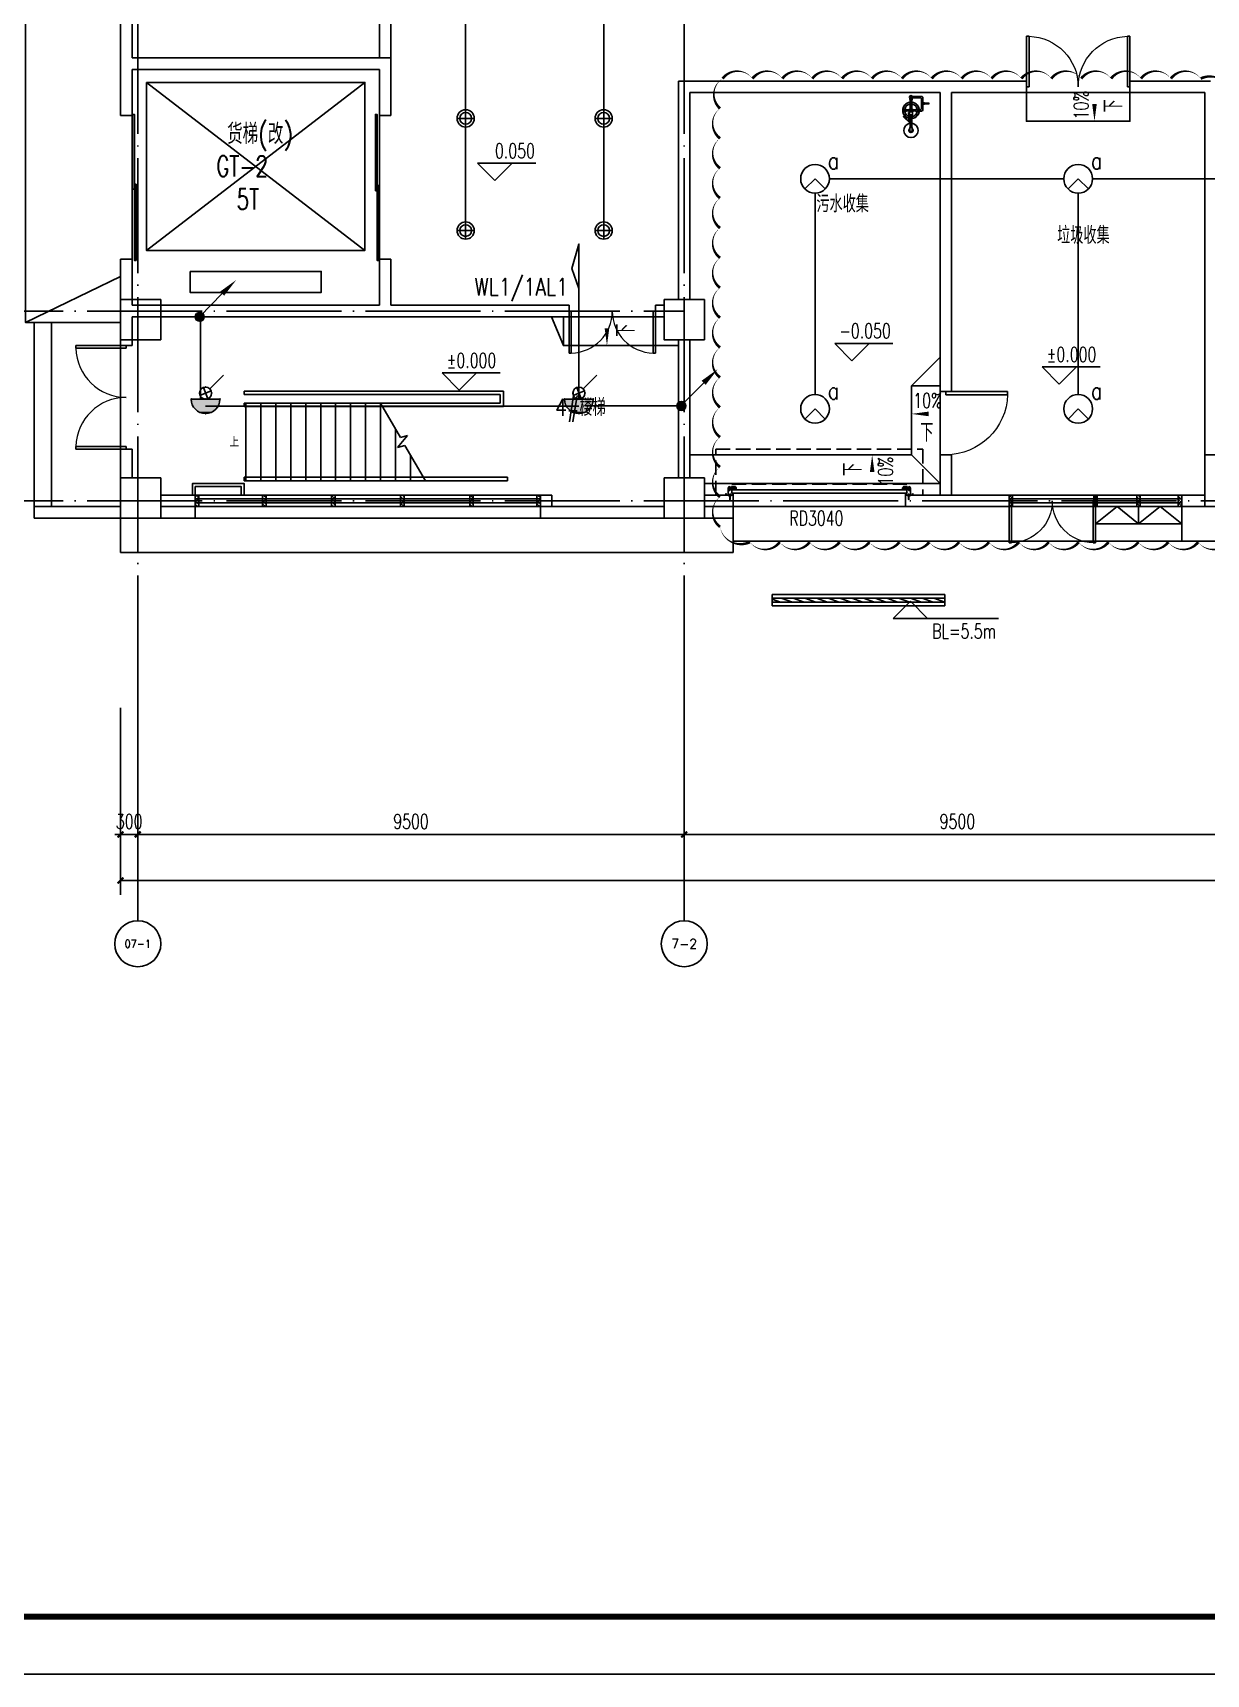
# Model space of a CAD drawing. Extents: x -621157 to 1764546, y -106808 to 741893.
# Drawn here: x 198175 to 218575, y -20399 to 8138 of the extents above; entities that cross this region are included whole.
import ezdxf
from ezdxf.enums import TextEntityAlignment as Align

# ---------------------------------------------------------------- set-up
doc = ezdxf.new("R2010")
doc.units = 0
doc.header["$LTSCALE"] = 1000
doc.header["$MEASUREMENT"] = 0
doc.linetypes.add('XREF-A-101-平面图_t3$0$DASH', pattern=[0.35, 0.25, -0.1])
doc.linetypes.add('XREF-A-101-平面图_t3$0$DOTE', pattern=[2.42, 2, -0.2, 0.02, -0.2])
for name, color, linetype in [('0-底图', 7, 'Continuous'), ('AXIS_TEXT', 7, 'Continuous'), ('EQUIP-照明', 3, 'Continuous'), ('I-LIGHT', 3, 'Continuous'), ('SIG_TEXT', 2, 'Continuous'), ('T-EQUP-JT', 7, 'Continuous'), ('WIRE-照明', 4, 'Continuous'), ('XREF-A-101-平面图_t3$0$1212121', 8, 'Continuous'), ('XREF-A-101-平面图_t3$0$A-COLUMN', 8, 'Continuous'), ('XREF-A-101-平面图_t3$0$A-DIM_ELEV', 8, 'Continuous'), ('XREF-A-101-平面图_t3$0$A-DOTE', 8, 'Continuous'), ('XREF-A-101-平面图_t3$0$A-GROUND', 8, 'Continuous'), ('XREF-A-101-平面图_t3$0$A-LEAD-AROW', 8, 'Continuous'), ('XREF-A-101-平面图_t3$0$A-PUB-TEXT', 8, 'Continuous'), ('XREF-A-101-平面图_t3$0$A-RAIL', 8, 'Continuous'), ('XREF-A-101-平面图_t3$0$A-ROOM-CH', 8, 'Continuous'), ('XREF-A-101-平面图_t3$0$A-STAIR', 8, 'Continuous'), ('XREF-A-101-平面图_t3$0$A-WALL', 8, 'Continuous'), ('XREF-A-101-平面图_t3$0$A-WALL-FILL', 8, 'Continuous'), ('XREF-A-101-平面图_t3$0$A-WINDOW', 8, 'Continuous'), ('XREF-A-101-平面图_t3$0$A-开启符号', 8, 'Continuous'), ('XREF-A-101-平面图_t3$0$AXIS', 8, 'Continuous'), ('XREF-A-101-平面图_t3$0$DIM_SYMB', 8, 'Continuous'), ('XREF-A-101-平面图_t3$0$GROUND', 8, 'Continuous'), ('XREF-A-101-平面图_t3$0$PUB_TEXT', 8, 'Continuous'), ('XREF-A-101-平面图_t3$0$STAIR', 8, 'Continuous'), ('XREF-A-101-平面图_t3$0$win-kq', 8, 'Continuous'), ('XREF-A-101-平面图_t3$0$WINDOW_TEXT', 8, 'Continuous'), ('XREF-A-101-平面图_t3$0$家具-实验室家具', 8, 'Continuous'), ('设备-照明', 3, 'Continuous')]:
    doc.layers.add(name, color=color, linetype=linetype)
doc.layers.add('电-云线', color=6, linetype='Continuous', plot=False)
doc.styles.add('_TCH_LABEL', font='COMPLEX', dxfattribs={"bigfont": 'GBCBIG'})
doc.styles.add('COMPLEX', font='COMPLEX')
doc.styles.add('DIM_FONT', font='ROMANS', dxfattribs={"width": 0.8, "bigfont": 'HZDXC'})
doc.styles.get("Standard").update_dxf_attribs({"font": 'romans.shx', "bigfont": 'HZDXC.SHX'})
doc.styles.add('XREF-A-101-平面图_t3$0$-HZDXCROMANS', font='ROMANS.shx', dxfattribs={"bigfont": 'HZDXC.shx'})
doc.styles.add('XREF-A-101-平面图_t3$0$_TCH_DIM', font='SIMPLEX', dxfattribs={"bigfont": 'GBCBIG'})
doc.styles.add('XREF-A-101-平面图_t3$0$A-AXIS-LABEL', font='COMPLEX', dxfattribs={"bigfont": 'GBCBIG'})
doc.styles.add('XREF-A-101-平面图_t3$0$A-DIM_T3', font='SIMPLEX', dxfattribs={"width": 0.705882, "bigfont": 'GBCBIG'})
doc.styles.add('XREF-A-101-平面图_t3$0$A-STANDARD', font='SIMPLEX', dxfattribs={"bigfont": 'GBCBIG'})
doc.styles.add('XREF-A-101-平面图_t3$0$A-WIN-LABEL', font='SIMPLEX', dxfattribs={"bigfont": 'GBCBIG'})
doc.styles.add('XREF-A-101-平面图_t3$0$hzdxcROMANS', font='ROMANS', dxfattribs={"width": 0.8, "bigfont": 'HZDXC'})
doc.styles.add('XZC', font='SIMPLEX.SHX', dxfattribs={"width": 0.7, "bigfont": 'hztxt.shx'})
doc.linetypes.add('LED_LINE', pattern='A,12.7,-5.08,["LED",XZC,S=2.54,R=0,X=-2.54,Y=-1.27],-6.35', length=24.13)
doc.dimstyles.new('XREF-A-101-平面图_t3$0$A-DIM-100', dxfattribs={"dimscale": 100, "dimtxt": 2.55, "dimasz": 1, "dimexe": 2.5, "dimexo": 3, "dimgap": 1, "dimtad": 1, "dimdec": 0, "dimzin": 0, "dimdsep": 46, "dimtxsty": 'XREF-A-101-平面图_t3$0$A-DIM_T3', "dimblk": 'XREF-A-101-平面图_t3$0$_ArchTick', "dimcen": 0.09, "dimclrt": 7, "dimazin": 2, "dimtfac": 1, "dimtdec": 0, "dimtix": 1, "dimtmove": 2, "dimatfit": 3, "dimfxl": 0, "dimtolj": 1, "dimtzin": 0, "dimarcsym": 0})

# ---------------------------------------------------------------- blocks, each defined once
blk = doc.blocks.new('XREF-A-101-平面图_t3$0$_ArchTick')
at = {"color": 0, "linetype": 'ByBlock', "const_width": 0.4}
blk.add_lwpolyline([(-0.5, -0.5), (0.5, 0.5)], dxfattribs=at)
blk = doc.blocks.new('*D25408')
at = {"layer": 'Defpoints', "color": 0}
for p in [(9500, -3300), (19000, -3300), (9500, -5800)]:
    blk.add_point(p, dxfattribs=at)
at = {"layer": 'XREF-A-101-平面图_t3$0$AXIS', "color": 0, "lineweight": -2}
for p, q in [((9500, -3600), (9500, -6050)), ((19000, -3600), (19000, -6050)), ((19000, -5800), (9500, -5800))]:
    blk.add_line(p, q, dxfattribs=at)
at = {"layer": 'XREF-A-101-平面图_t3$0$AXIS', "color": 0, "linetype": 'ByBlock', "lineweight": -2, "xscale": 100, "yscale": 100, "zscale": 100, "rotation": 180}
blk.add_blockref('XREF-A-101-平面图_t3$0$_ArchTick', (9500, -5800), dxfattribs=at)
at = {"layer": 'XREF-A-101-平面图_t3$0$AXIS', "color": 0, "linetype": 'ByBlock', "lineweight": -2, "xscale": 100, "yscale": 100, "zscale": 100}
blk.add_blockref('XREF-A-101-平面图_t3$0$_ArchTick', (19000, -5800), dxfattribs=at)
at = {"layer": 'XREF-A-101-平面图_t3$0$AXIS', "color": 7, "insert": (14250, -5573), "char_height": 255, "attachment_point": 5, "style": 'XREF-A-101-平面图_t3$0$A-DIM_T3'}
blk.add_mtext('\\A1;9500', dxfattribs=at)
blk = doc.blocks.new('*D25409')
at = {"layer": 'Defpoints', "color": 0}
for p in [(0, -3300), (9500, -3300), (0, -5800)]:
    blk.add_point(p, dxfattribs=at)
at = {"layer": 'XREF-A-101-平面图_t3$0$AXIS', "color": 0, "lineweight": -2}
for p, q in [((0, -3600), (0, -6050)), ((9500, -3600), (9500, -6050)), ((9500, -5800), (0, -5800))]:
    blk.add_line(p, q, dxfattribs=at)
at = {"layer": 'XREF-A-101-平面图_t3$0$AXIS', "color": 0, "linetype": 'ByBlock', "lineweight": -2, "xscale": 100, "yscale": 100, "zscale": 100, "rotation": 180}
blk.add_blockref('XREF-A-101-平面图_t3$0$_ArchTick', (0, -5800), dxfattribs=at)
at = {"layer": 'XREF-A-101-平面图_t3$0$AXIS', "color": 0, "linetype": 'ByBlock', "lineweight": -2, "xscale": 100, "yscale": 100, "zscale": 100}
blk.add_blockref('XREF-A-101-平面图_t3$0$_ArchTick', (9500, -5800), dxfattribs=at)
at = {"layer": 'XREF-A-101-平面图_t3$0$AXIS', "color": 7, "insert": (4750, -5573), "char_height": 255, "attachment_point": 5, "style": 'XREF-A-101-平面图_t3$0$A-DIM_T3'}
blk.add_mtext('\\A1;9500', dxfattribs=at)
blk = doc.blocks.new('*D25410')
at = {"layer": 'Defpoints', "color": 0}
for p in [(-300, -3300), (0, -3300), (-300, -5800)]:
    blk.add_point(p, dxfattribs=at)
at = {"layer": 'XREF-A-101-平面图_t3$0$AXIS', "color": 0, "lineweight": -2}
for p, q in [((-300, -3600), (-300, -6050)), ((0, -3600), (0, -6050)), ((-300, -5800), (-400, -5800)), ((0, -5800), (-300, -5800)), ((0, -5800), (100, -5800))]:
    blk.add_line(p, q, dxfattribs=at)
at = {"layer": 'XREF-A-101-平面图_t3$0$AXIS', "color": 0, "linetype": 'ByBlock', "lineweight": -2, "xscale": 100, "yscale": 100, "zscale": 100}
blk.add_blockref('XREF-A-101-平面图_t3$0$_ArchTick', (-300, -5800), dxfattribs=at)
at = {"layer": 'XREF-A-101-平面图_t3$0$AXIS', "color": 0, "linetype": 'ByBlock', "lineweight": -2, "xscale": 100, "yscale": 100, "zscale": 100, "rotation": 180}
blk.add_blockref('XREF-A-101-平面图_t3$0$_ArchTick', (0, -5800), dxfattribs=at)
at = {"layer": 'XREF-A-101-平面图_t3$0$AXIS', "color": 7, "insert": (-150, -5573), "char_height": 255, "attachment_point": 5, "style": 'XREF-A-101-平面图_t3$0$A-DIM_T3'}
blk.add_mtext('\\A1;300', dxfattribs=at)
blk = doc.blocks.new('_AXISO')
blk.add_circle((0, 0), 0.5)
at = {"layer": 'AXIS_TEXT', "style": 'COMPLEX'}
blk.add_attdef('A', text='', height=0.56, dxfattribs=at).set_placement((-0.25, -0.28), (0.25, -0.28), align=Align.FIT)
blk = doc.blocks.new('*D25421')
at = {"layer": 'Defpoints', "color": 0}
for p in [(-300, -3300), (66800, -3300), (-300, -6600)]:
    blk.add_point(p, dxfattribs=at)
at = {"layer": 'XREF-A-101-平面图_t3$0$AXIS', "color": 0, "lineweight": -2}
for p, q in [((-300, -3600), (-300, -6850)), ((66800, -3600), (66800, -6850)), ((66800, -6600), (-300, -6600))]:
    blk.add_line(p, q, dxfattribs=at)
at = {"layer": 'XREF-A-101-平面图_t3$0$AXIS', "color": 0, "linetype": 'ByBlock', "lineweight": -2, "xscale": 100, "yscale": 100, "zscale": 100, "rotation": 180}
blk.add_blockref('XREF-A-101-平面图_t3$0$_ArchTick', (-300, -6600), dxfattribs=at)
at = {"layer": 'XREF-A-101-平面图_t3$0$AXIS', "color": 0, "linetype": 'ByBlock', "lineweight": -2, "xscale": 100, "yscale": 100, "zscale": 100}
blk.add_blockref('XREF-A-101-平面图_t3$0$_ArchTick', (66800, -6600), dxfattribs=at)
at = {"layer": 'XREF-A-101-平面图_t3$0$AXIS', "color": 7, "insert": (33250, -6373), "char_height": 255, "attachment_point": 5, "style": 'XREF-A-101-平面图_t3$0$A-DIM_T3'}
blk.add_mtext('\\A1;67100', dxfattribs=at)
blk = doc.blocks.new('XREF-A-101-平面图_t3$0$G$C869EB286')
at = {"layer": 'XREF-A-101-平面图_t3$0$A-WINDOW'}
h = blk.add_hatch(dxfattribs=at)
h.set_pattern_fill('ANSI31', color=256, scale=25)
h.set_pattern_definition([(45, (-143.957, -89940), (-28.0633, 28.0633), [])])
h.paths.add_polyline_path([(0, 60), (200, 60), (200, 0), (0, 0)])
blk.add_lwpolyline([(0, 60), (200, 60), (200, 0), (0, 0)], close=True, dxfattribs=at)
blk = doc.blocks.new('XREF-A-101-平面图_t3$0$G$C97D6F517')
at = {"layer": 'XREF-A-101-平面图_t3$0$DIM_SYMB'}
blk.add_lwpolyline([(1750, 1025, 0, 0, 0), (4330, 1025, 40, 0, 0), (4480, 1025, 0, 0, 0)], format="xyseb", dxfattribs=at)
at = {"layer": 'XREF-A-101-平面图_t3$0$STAIR'}
for p, q in [((6360, 1910), (1850, 1910)), ((1850, 1850), (1850, 1910)), ((6300, 1850), (1850, 1850)), ((6300, 1700), (6300, 1850)), ((6360, 1640), (6360, 1910)), ((1850, 1700), (6300, 1700)), ((1850, 1700), (1850, 1640)), ((1850, 1640), (6360, 1640)), ((1880, 1700), (4220, 1700)), ((1880, 1700), (1880, 350)), ((2140, 1700), (2140, 350)), ((2400, 1700), (2400, 350)), ((2660, 1700), (2660, 350)), ((2920, 1700), (2920, 350)), ((3180, 1700), (3180, 350)), ((3440, 1700), (3440, 350)), ((3700, 1700), (3700, 350)), ((3960, 1700), (3960, 350)), ((4220, 1700), (4220, 350)), ((4565, 1103), (4220, 1700)), ((4480, 1250), (4480, 350)), ((4515, 930), (4687, 1136)), ((4645, 964), (4515, 930)), ((4687, 1136), (4565, 1103)), ((5000, 350), (4645, 964)), ((4740, 800), (4740, 350)), ((1850, 410), (6430, 410)), ((1850, 410), (1850, 350)), ((1850, 350), (6430, 350)), ((1880, 350), (5000, 350)), ((6430, 410), (6430, 350))]:
    blk.add_line(p, q, dxfattribs=at)
at = {"layer": 'XREF-A-101-平面图_t3$0$PUB_TEXT', "style": 'XREF-A-101-平面图_t3$0$_TCH_DIM'}
blk.add_text('上', height=169, dxfattribs=at).set_placement((1593, 938))
blk = doc.blocks.new('XREF-A-101-平面图_t3$0$ROOM')
at = {"layer": 'XREF-A-101-平面图_t3$0$A-ROOM-CH', "style": 'XREF-A-101-平面图_t3$0$-HZDXCROMANS', "width": 0.6}
for tag, p in [('中文房间名称', (0, -1000)), ('英文房间名称', (0, -1500))]:
    blk.add_attdef(tag, text='', height=300, dxfattribs=at).set_placement(p, align=Align.CENTER)
blk = doc.blocks.new('XREF-A-101-平面图_t3$0$柱网1F')
at = {"layer": 'XREF-A-101-平面图_t3$0$A-COLUMN'}
for points in [[(-300, -36500), (-300, -37200), (400, -37200), (400, -36500)], [(9150, -36500), (9150, -37200), (9850, -37200), (9850, -36500)], [(18550, -39200), (18550, -40100), (19450, -40100), (19450, -39200)], [(-300, -39600), (-300, -40300), (400, -40300), (400, -39600)], [(9150, -39600), (9150, -40300), (9850, -40300), (9850, -39600)]]:
    blk.add_lwpolyline(points, close=True, dxfattribs=at)
blk = doc.blocks.new('XREF-A-101-平面图_t3$0$TYHGDGV(27)')
at = {"color": 0, "linetype": 'XREF-A-101-平面图_t3$0$DASH', "extrusion": (0, 0, -1)}
blk.add_line((82479, 11046), (85524, 11046), dxfattribs=at)
at = {"layer": 'XREF-A-101-平面图_t3$0$win-kq'}
for p, q in [((82447, 11318), (82444, 11314)), ((82447, 11318), (82451, 11314)), ((82477, 11140), (82541, 11140)), ((82477, 11130), (82541, 11130)), ((85526, 11140), (85462, 11140)), ((85526, 11130), (85462, 11130)), ((85556, 11318), (85552, 11314)), ((85556, 11318), (85559, 11314)), ((82448, 11127), (82477, 11127)), ((82448, 11111), (82477, 11111)), ((82477, 11107), (82541, 11107)), ((85526, 11107), (85462, 11107)), ((85555, 11127), (85526, 11127)), ((85555, 11111), (85526, 11111))]:
    blk.add_line(p, q, dxfattribs=at)
at = {"layer": 'XREF-A-101-平面图_t3$0$win-kq', "linetype": 'XREF-A-101-平面图_t3$0$DASH'}
blk.add_line((85502, 11238), (85742, 11238), dxfattribs=at)
blk.add_lwpolyline([(82502, 11238), (82202, 11238), (82202, 10438), (85802, 10438), (85802, 11238), (85502, 11238)], dxfattribs=at)
at = {"layer": 'XREF-A-101-平面图_t3$0$win-kq'}
for points in [[(82384, 11210), (82384, 11221, 1), (82377, 11221), (82377, 11210), (82377, 11232, -0.414214), (82382, 11238), (82496, 11238, -0.414214), (82502, 11232), (82502, 11214), (82502, 11221, 1), (82491, 11221), (82491, 11214)], [(85619, 11210), (85619, 11221, -1), (85627, 11221), (85627, 11210), (85627, 11232, 0.414214), (85621, 11238), (85507, 11238, 0.414214), (85502, 11232), (85502, 11214), (85502, 11221, -1), (85512, 11221), (85512, 11214)]]:
    blk.add_lwpolyline(points, format="xyb", dxfattribs=at)
for points in [[(82449, 11101), (82443, 11092), (82436, 11088), (82434, 11088), (82426, 11092), (82418, 11115), (82418, 11156), (82448, 11156), (82448, 11146), (82448, 11156), (82418, 11156), (82418, 11238)], [(82470, 11248), (82423, 11238)], [(82470, 11238), (82423, 11248)], [(82428, 11106), (82424, 11106), (82424, 11131), (82428, 11131)], [(82442, 11107), (82448, 11107), (82448, 11130), (82442, 11130)], [(82444, 11314), (82444, 11238), (82451, 11238), (82451, 11314)], [(82477, 11203), (82477, 11200), (82481, 11197), (82481, 11152), (82477, 11150), (82477, 11146), (85526, 11146), (85526, 11150), (85522, 11152), (85522, 11197), (85526, 11200), (85526, 11203), (82477, 11203)], [(82541, 11146), (82541, 11090), (82477, 11090), (82477, 11146)], [(82496, 11221), (82496, 11212), (82502, 11212), (82502, 11205), (82491, 11205), (82491, 11212), (82496, 11212), (82496, 11221)], [(85462, 11146), (85462, 11090), (85526, 11090), (85526, 11146)], [(85507, 11221), (85507, 11212), (85502, 11212), (85502, 11205), (85512, 11205), (85512, 11212), (85507, 11212), (85507, 11221)], [(85581, 11248), (85533, 11238)], [(85581, 11238), (85533, 11248)], [(85559, 11314), (85559, 11238), (85552, 11238), (85552, 11314)], [(85554, 11101), (85560, 11092), (85567, 11088), (85570, 11088), (85577, 11092), (85586, 11115), (85586, 11156), (85556, 11156), (85556, 11146), (85556, 11156), (85586, 11156), (85586, 11238)], [(85561, 11107), (85555, 11107), (85555, 11130), (85561, 11130)], [(85576, 11106), (85579, 11106), (85579, 11131), (85576, 11131)], [(82541, 11111), (82556, 11111), (82556, 11127), (82541, 11127)], [(85462, 11111), (85448, 11111), (85448, 11127), (85462, 11127)]]:
    blk.add_lwpolyline(points, dxfattribs=at)
for points in [[(82470, 11248), (82470, 11238), (82423, 11238), (82423, 11248)], [(82427, 11233), (82468, 11233), (82468, 11238), (82427, 11238)], [(82437, 11233), (82459, 11233), (82459, 11230), (82437, 11230)], [(82438, 11223), (82457, 11223), (82457, 11230), (82438, 11230)], [(85533, 11248), (85533, 11238), (85581, 11238), (85581, 11248)], [(85576, 11233), (85535, 11233), (85535, 11238), (85576, 11238)], [(85567, 11233), (85545, 11233), (85545, 11230), (85567, 11230)], [(85565, 11223), (85546, 11223), (85546, 11230), (85565, 11230)]]:
    blk.add_lwpolyline(points, close=True, dxfattribs=at)
for points in [[(82428, 11098), (82428, 11139, -1), (82442, 11139), (82442, 11098, -1)], [(85576, 11098), (85576, 11139, 1), (85561, 11139), (85561, 11098, 1)]]:
    blk.add_lwpolyline(points, format="xyb", close=True, dxfattribs=at)
blk = doc.blocks.new('XREF-A-101-平面图_t3$0$Shower_plan')
at = {"layer": 'XREF-A-101-平面图_t3$0$1212121'}
for p, q in [((-20, -112), (-20, -94)), ((-16, -314), (-16, -120)), ((16, -314), (16, -120)), ((20, -112), (20, -94)), ((164, -90), (164, -66)), ((184, -114), (208, -114)), ((184, -274), (208, -274)), ((212, -177), (208, -177)), ((212, -199), (208, -199)), ((215, -184), (220, -184)), ((215, -193), (220, -193)), ((-94, -290), (-90, -290)), ((-75, -301), (-18, -302)), ((-75, -315), (-22, -315)), ((-34, -355), (-31, -355)), ((-34, -361), (-31, -361)), ((-16, -607), (-16, -396)), ((16, -607), (16, -396)), ((75, -302), (17, -302)), ((75, -316), (22, -316)), ((94, -327), (90, -327)), ((160, -297), (160, -321))]:
    blk.add_line(p, q, dxfattribs=at)
for points in [[(-22, -120), (-22, -112), (22, -112), (22, -120)], [(-37, -500), (-34, -500), (-34, -346), (-37, -346)], [(24, -388), (-24, -388), (-24, -338), (-22, -336), (22, -336), (24, -338)]]:
    blk.add_lwpolyline(points, close=True, dxfattribs=at)
for points in [[(143, -321), (184, -321, 0.414214), (208, -297), (208, -90, 0.414214), (184, -66), (23, -66)], [(143, -297), (160, -297, 0.414214), (184, -273), (184, -114, 0.414214), (160, -90), (23, -90)], [(-16, -530), (-128, -419, -1), (-122, -414)], [(-122, -414), (-53, -483, -1)], [(-111, -308, -0.092425), (-109, -301, -0.095768), (-106, -295, -0.100909), (-101, -292, -0.104872), (-94, -290, -0.001591), (-94, -290, -0.100909)], [(-93, -325, -0.034962), (-95, -325, -0.104872), (-101, -324, -0.100909), (-106, -320, -0.095768), (-110, -314, -0.092425), (-111, -308, -0.092425)], [(-37, -491), (-54, -491, -1), (-54, -483), (-37, -483)], [(-45, -491), (-16, -519, -1)], [(-37, -349, 0.153738), (-38, -347), (-43, -347, 0.078248), (-44, -349), (-44, -364, 0.153738), (-43, -367), (-38, -367, 0.153738), (-37, -364)], [(-23, -388), (-23, -395, 0.154019), (-19, -396), (19, -396, 0.154019), (23, -395), (23, -388)], [(92, -292, -0.034962), (94, -292, -0.104872), (100, -293, -0.100909), (106, -297, -0.095768), (109, -303, -0.092425), (110, -310, -0.092425)], [(110, -310, -0.092425), (109, -316, -0.095768), (105, -322, -0.100909), (100, -326, -0.104872), (94, -327, -0.001591), (94, -327, -0.100909)]]:
    blk.add_lwpolyline(points, format="xyb", dxfattribs=at)
for points in [[(212, -177), (214, -177), (215, -179), (215, -198), (214, -199)], [(212, -199), (214, -199), (215, -198), (215, -179), (214, -177)], [(-34, -491), (-28, -491), (-28, -483), (-34, -483)], [(-24, -371), (-31, -371), (-31, -346), (-24, -346)], [(-22, -336), (-22, -314), (22, -314), (22, -336)], [(-31, -657), (-20, -637)], [(20, -637), (31, -657), (16, -684), (-16, -684), (-31, -657)]]:
    blk.add_lwpolyline(points, dxfattribs=at)
for points in [[(221, -201), (229, -201, 0.414214), (231, -199), (231, -194, -0.414214), (232, -193), (313, -193, 0.414214), (313, -192), (313, -185, 0.414214), (313, -184), (232, -184, -0.414214), (231, -183), (231, -177, 0.414214), (229, -176), (221, -176, 0.414214), (220, -177), (220, -199, 0.414214)], [(-106, -308, -0.092425), (-105, -301, -0.095768), (-102, -295, -0.100909), (-96, -292, -0.104872), (-90, -290, -0.104872), (-84, -292, -0.100909), (-79, -296, -0.095768), (-75, -301, -0.092425), (-74, -308, -0.092425), (-75, -315, -0.095768), (-79, -320, -0.100909), (-84, -324, -0.104872), (-90, -325, -0.104872), (-97, -324, -0.100909), (-102, -320, -0.095768), (-105, -314, -0.092425)], [(106, -310, -0.092425), (105, -316, -0.095768), (101, -322, -0.100909), (96, -326, -0.104872), (90, -327, -0.104872), (84, -325, -0.100909), (78, -322, -0.095768), (75, -316, -0.092425), (74, -309, -0.092425), (75, -303, -0.095768), (78, -297, -0.100909), (84, -293, -0.104872), (90, -292, -0.104872), (96, -293, -0.100909), (101, -297, -0.095768), (105, -303, -0.092425)], [(-20, -657), (-20, -607), (20, -607), (20, -657, -1)]]:
    blk.add_lwpolyline(points, format="xyb", close=True, dxfattribs=at)
for centre, radius in [((0, -78), 26.3), ((0, -78), 16.4), ((-60, -481), 3.91)]:
    blk.add_circle(centre, radius, dxfattribs=at)
for centre, radius, start, end in [((0, -309), 144, 96.5663, 263.4343), ((0, -309), 139, 96.804, 263.1966), ((0, -309), 111, 98.3801, 261.6205), ((0, -309), 36, 116.7475, 168.6934), ((0, -309), 144, 276.5663, 83.4343), ((0, -309), 139, 276.804, 83.1966), ((0, -309), 111, 278.6256, 81.375), ((0, -309), 36, 10.3072, 62.4104), ((0, -657), 125, 97.5816, 82.419), ((0, -309), 36, 190.3072, 231.764), ((0, -309), 18.8, 149.7809, 195.9711), ((0, -309), 18.8, 344.0295, 27.2237), ((0, -309), 36, 308.7702, 348.6934), ((0, -657), 37.5, 121.3804, 58.6121)]:
    blk.add_arc(centre, radius, start, end, dxfattribs=at)
blk = doc.blocks.new('XREF-A-101-平面图_t3$0$G$C45C07046')
at = {"layer": 'XREF-A-101-平面图_t3$0$家具-实验室家具', "color": 252, "rotation": 1.293952563271051e-08}
blk.add_blockref('XREF-A-101-平面图_t3$0$Shower_plan', (113443, 7098), dxfattribs=at)
blk = doc.blocks.new('XREF-A-101-平面图_t3$0$DOOR2DLIB$SYSLIB$00000108')
at = {"color": 0}
for p, q in [((-0.5, 0), (-0.5, 0.4875)), ((-0.475, 0.4875), (-0.5, 0.4875)), ((-0.475, 0), (-0.475, 0.4875)), ((0.475, 0), (0.475, 0.4875)), ((0.475, 0.4875), (0.5, 0.4875)), ((0.5, 0), (0.5, 0.4875)), ((-0.5, 0), (-0.475, 0)), ((0.5, 0), (0.475, 0))]:
    blk.add_line(p, q, dxfattribs=at)
at = {"color": 0, "lineweight": 13}
for centre, start, end in [((-0.4875, 0), 0, 88.53072), ((0.4875, 0), 91.46928, 180)]:
    blk.add_arc(centre, 0.4875, start, end, dxfattribs=at)
blk = doc.blocks.new('XREF-A-101-平面图_t3$0$WINDOW2DLIB$SYSLIB$00000001')
at = {"color": 0}
for points in [[(-0.5, 0.5), (-0.5, -0.5)], [(-0.5, 0.5), (0.5, 0.5)], [(0.5, -0.5), (0.5, 0.5)], [(0.5, 0.1667), (-0.5, 0.1667)], [(0.5, -0.1667), (-0.5, -0.1667)], [(-0.5, -0.5), (0.5, -0.5)]]:
    blk.add_lwpolyline(points, dxfattribs=at)
blk = doc.blocks.new('*U25179')
at = {"color": 0}
blk.add_line((-1250, 100), (1250, 100), dxfattribs=at)
for points in [[(59, 170), (-1270, 170), (-1270, 140), (59, 140)], [(1270, 110), (-32, 110), (-32, 140), (1270, 140)]]:
    blk.add_lwpolyline(points, close=True, dxfattribs=at)
blk = doc.blocks.new('*U25178')
at = {"color": 0, "xscale": 0.0004, "yscale": 0.0004, "zscale": 0.0004}
blk.add_blockref('*U25179', (0, 0), dxfattribs=at)
blk = doc.blocks.new('*U25193')
at = {"color": 0}
blk.add_line((-1250, 100), (1250, 100), dxfattribs=at)
for points in [[(59, 170), (-1270, 170), (-1270, 140), (59, 140)], [(1270, 110), (-32, 110), (-32, 140), (1270, 140)]]:
    blk.add_lwpolyline(points, close=True, dxfattribs=at)
blk = doc.blocks.new('*U25192')
at = {"color": 0, "xscale": 0.0004, "yscale": 0.0004, "zscale": 0.0004}
blk.add_blockref('*U25193', (0, 0), dxfattribs=at)
blk = doc.blocks.new('XREF-A-101-平面图_t3$0$DOOR2DLIB$SYSLIB$00000107')
at = {"color": 0}
for p, q in [((0.45, 0.975), (0.5, 0.975)), ((0.45, 0), (0.45, 0.975)), ((0.5, 0), (0.5, 0.975)), ((0.5, 0), (0.45, 0))]:
    blk.add_line(p, q, dxfattribs=at)
at = {"color": 0, "lineweight": 13}
blk.add_arc((0.475, 0), 0.975, 91.4693, 180, dxfattribs=at)
blk = doc.blocks.new('XREF-A-101-平面图_t3$0$WINDOW2DLIB$SYSLIB$00000012')
at = {"color": 0}
for points in [[(-0.5, 0.5), (-0.5, -0.5)], [(0.5, 0.5), (-0.5, 0.5)], [(0.5, -0.5), (0.5, 0.5)], [(-0.5, 0.1667), (0.5, 0.1667)], [(-0.3839, -0.1667), (-0.448, 0.1667)], [(-0.3159, -0.1667), (-0.38, 0.1667)], [(-0.2479, -0.1667), (-0.312, 0.1667)], [(-0.1799, -0.1667), (-0.244, 0.1667)], [(-0.1119, -0.1667), (-0.176, 0.1667)], [(-0.0439, -0.1667), (-0.108, 0.1667)], [(0.0241, -0.1667), (-0.04, 0.1667)], [(0.0921, -0.1667), (0.028, 0.1667)], [(0.16, -0.1667), (0.0959, 0.1667)], [(0.228, -0.1667), (0.1639, 0.1667)], [(0.296, -0.1667), (0.2319, 0.1667)], [(0.364, -0.1667), (0.2999, 0.1667)], [(0.432, -0.1667), (0.3679, 0.1667)], [(0.5, -0.1667), (0.4359, 0.1667)], [(-0.4519, -0.1667), (-0.5, 0.0836)], [(-0.5, -0.1667), (0.5, -0.1667)], [(0.5, -0.5), (-0.5, -0.5)]]:
    blk.add_lwpolyline(points, dxfattribs=at)
blk = doc.blocks.new('A0-Verital')
blk.add_lwpolyline([(118900, 84100), (0, 84100), (0, 0), (118900, 0)], close=True)
at = {"const_width": 100}
blk.add_lwpolyline([(2500, 83100), (117900, 83100), (117900, 1000), (2500, 1000)], close=True, dxfattribs=at)
blk = doc.blocks.new('HC002569125682')
at = {"layer": 'EQUIP-照明', "color": 0}
for q in [(-1.77, -1.77), (1.77, -1.77)]:
    blk.add_line((0, 0), q, dxfattribs=at)
blk.add_circle((0, 0), 2.5, dxfattribs=at)
at = {"color": 0, "width": 0.7}
blk.add_attdef('PSFHATT', (2.52, -2.5), '', height=0.025, dxfattribs=at)
at = {"layer": 'EQUIP-照明', "color": 0, "style": '_TCH_LABEL', "flags": 9}
blk.add_attdef('A', (0, 0), '', height=0.0001, dxfattribs=at)
blk = doc.blocks.new('筒灯')
at = {"color": 8}
for p, q in [((150, 0), (-150, 0)), ((0, 150), (0, -150))]:
    blk.add_line(p, q, dxfattribs=at)
blk.add_circle((0, 0), 150)
blk.add_circle((0, 0), 102, dxfattribs=at)
blk = doc.blocks.new('$equip$00001168')
blk.add_line((-0.5, 0), (0.5, 0))
blk.add_arc((0, 0), 0.5, 180, 0)
for p in [(-0.5, 0), (0, 0), (0.5, 0), (0, -0.5)]:
    blk.add_point(p)
for points in [[(0.433, -0.25), (-0.433, -0.25), (0.5, 0), (-0.5, 0)], [(0.25, -0.433), (-0.25, -0.433), (0.433, -0.25), (-0.433, -0.25)], [(0, -0.5), (0, -0.5), (0.25, -0.433), (-0.25, -0.433)]]:
    blk.add_solid(points)
at = {"flags": 9}
blk.add_attdef('A', (0, 0), '', height=0.00002, dxfattribs=at)
blk = doc.blocks.new('$equip$00001216')
for p, q in [((0.147, 0.356), (0.625, 0.833)), ((-0.194, 0.132), (0.194, 0.285)), ((-0.076, 0.402), (0.076, 0.014))]:
    blk.add_line(p, q)
blk.add_circle((0, 0.208), 0.208)
for p in [(-0.208, 0.208), (0, 0.417), (0, 0), (0.208, 0.208)]:
    blk.add_point(p)
at = {"flags": 9}
blk.add_attdef('A', (0, 0), '', height=0.00002, dxfattribs=at)
blk = doc.blocks.new('*X14699')
at = {"color": 0, "linetype": 'Continuous'}
for p, q in [((192.59, 446.72), (193.87, 448.01)), ((192.65, 446.36), (194.23, 447.94)), ((192.69, 447.24), (193.35, 447.91)), ((192.79, 446.07), (194.52, 447.8)), ((192.98, 445.84), (194.75, 447.61)), ((193.23, 445.66), (194.93, 447.37)), ((193.53, 445.54), (195.05, 447.06)), ((193.92, 445.51), (195.08, 446.67)), ((194.61, 445.77), (194.82, 445.99))]:
    blk.add_line(p, q, dxfattribs=at)
blk = doc.blocks.new('HC001442')
at = {"color": 4, "linetype": 'Continuous'}
blk.add_line((0, -0.06), (-3.11, -3.23), dxfattribs=at)
blk.add_lwpolyline([(-3.11, -3.23, 0.8, 0, 0), (-5.06, -5.12, 0, 0, 0)], format="xyseb", dxfattribs=at)
blk.add_circle((0, 0), 0.625, dxfattribs=at)
at = {"color": 4, "linetype": 'Continuous', "xscale": 0.5, "yscale": 0.5, "zscale": 0.5}
blk.add_blockref('*X14699', (-96.92, -223.38), dxfattribs=at)
blk = doc.blocks.new('XREF-A-101-平面图_t3$0$轴网')
at = {"layer": 'XREF-A-101-平面图_t3$0$A-DOTE', "linetype": 'XREF-A-101-平面图_t3$0$DOTE'}
for p, q in [((0, -3300), (0, 43300)), ((9500, -3300), (9500, 43300)), ((-3300, 3300), (9500, 3300)), ((-3300, 0), (69800, 0))]:
    blk.add_line(p, q, dxfattribs=at)
at = {"layer": 'XREF-A-101-平面图_t3$0$AXIS'}
for p, q in [((0, -3300), (0, -7300)), ((9500, -3300), (9500, -7300))]:
    blk.add_line(p, q, dxfattribs=at)
ref = blk.add_blockref('_AXISO', (0, -7700), dxfattribs=dict(at, xscale=800, yscale=800, zscale=800))
ref.add_attrib('A', '07-1', dxfattribs={"color": 7, "height": 136.14, "style": 'XREF-A-101-平面图_t3$0$A-AXIS-LABEL', "width": 0.946667}).set_placement((-230.1, -7768.1), (230.1, -7768.1), align=Align.FIT)
ref = blk.add_blockref('_AXISO', (9500, -7700), dxfattribs=dict(at, xscale=800, yscale=800, zscale=800))
ref.add_attrib('A', '7-2', dxfattribs={"color": 7, "height": 168.54, "style": 'XREF-A-101-平面图_t3$0$A-AXIS-LABEL', "width": 0.933333}).set_placement((9275.3, -7784.3), (9724.7, -7784.3), align=Align.FIT)
for p1, p2, distance, picture, middle in [((0, -3300), (-300, -3300), 2500, '*D25410', (-150, -5572.5)), ((66800, -3300), (-300, -3300), 3300, '*D25421', (33250, -6372.5)), ((9500, -3300), (0, -3300), 2500, '*D25409', (4750, -5572.5)), ((19000, -3300), (9500, -3300), 2500, '*D25408', (14250, -5572.5))]:
    dim = blk.add_aligned_dim(p1=p1, p2=p2, distance=distance, dimstyle='XREF-A-101-平面图_t3$0$A-DIM-100', dxfattribs=at)
    dim.commit()
    dim.dimension.update_dxf_attribs({"geometry": picture, "text_midpoint": middle})
blk = doc.blocks.new('XREF-A-101-平面图_t3')
at = {"layer": 'XREF-A-101-平面图_t3$0$A-DIM_ELEV'}
for p, q in [((206207, 5569), (205907, 5869)), ((205907, 5869), (206920, 5869)), ((206207, 5569), (206507, 5869)), ((212417, 2437), (212117, 2737)), ((212117, 2737), (213130, 2737)), ((212417, 2437), (212717, 2737)), ((216022, 2028), (215722, 2328)), ((215722, 2328), (216734, 2328)), ((216022, 2028), (216322, 2328)), ((205589, 1924), (205289, 2224)), ((205289, 2224), (206302, 2224)), ((205589, 1924), (205889, 2224)), ((213432, -1746), (213132, -2046)), ((213432, -1746), (213732, -2046)), ((213132, -2046), (214967, -2046))]:
    blk.add_line(p, q, dxfattribs=at)
at = {"layer": 'XREF-A-101-平面图_t3$0$A-GROUND'}
for points in [[(199700, 3100), (198050, 3100), (198050, 16100), (199700, 16100)], [(215450, 7100), (215450, 6600), (217250, 6600), (217250, 7100)], [(198050, 3100), (199700, 3900)], [(207400, 2700), (207194, 3200)], [(209400, 2700), (207400, 2700), (207400, 3200)], [(198500, -100), (198500, 3100)], [(213450, 2000), (213950, 2500)], [(213950, 2000), (213450, 2000), (213450, 800)], [(213950, 2000), (213950, 300)], [(209600, 600), (209600, 800), (213450, 800)], [(213450, 800), (213950, 300)], [(213950, 300), (209850, 300)], [(213950, 300), (213950, 100)], [(198200, -100), (199700, -100)]]:
    blk.add_lwpolyline(points, dxfattribs=at)
for points in [[(198200, -300), (199700, -300), (199700, 3100), (198200, 3100)], [(218150, -700), (210350, -700), (210350, -100), (218150, -100)]]:
    blk.add_lwpolyline(points, close=True, dxfattribs=at)
at = {"layer": 'XREF-A-101-平面图_t3$0$A-LEAD-AROW'}
for points in [[(216633, 7100, 0, 0, 0), (216633, 6600, 0, 80, 0), (216633, 6900, 0, 0, 0)], [(208157, 3200, 0, 0, 0), (208157, 2700, 0, 80, 0), (208157, 3000, 0, 0, 0)], [(213950, 1512, 0, 0, 0), (213450, 1512, 0, 80, 0), (213750, 1512, 0, 0, 0)], [(212768, 300, 0, 0, 0), (212768, 800, 0, 80, 0), (212768, 500, 0, 0, 0)]]:
    blk.add_lwpolyline(points, format="xyseb", dxfattribs=at)
at = {"layer": 'XREF-A-101-平面图_t3$0$A-RAIL'}
for points in [[(200950, 100), (200950, 300), (201850, 300), (201850, 100)], [(201000, 100), (201000, 250), (201800, 250), (201800, 100)]]:
    blk.add_lwpolyline(points, dxfattribs=at)
at = {"layer": 'XREF-A-101-平面图_t3$0$A-STAIR'}
for p, q in [((200150, 7275), (203950, 4355)), ((200150, 4355), (203950, 7275))]:
    blk.add_line(p, q, dxfattribs=at)
for points in [[(200150, 7275), (200150, 4355), (203950, 4355), (203950, 7275)], [(200910, 3990), (200910, 3625), (203190, 3625), (203190, 3990)]]:
    blk.add_lwpolyline(points, close=True, dxfattribs=at)
at = {"layer": 'XREF-A-101-平面图_t3$0$A-WALL'}
for p, q in [((204200, 8500), (204200, 7700)), ((204400, 8500), (204400, 7700)), ((204400, 7700), (204200, 7700)), ((209400, 3500), (209400, 7300)), ((209400, 7300), (214050, 7300)), ((214050, 7300), (215450, 7300)), ((217250, 7300), (218650, 7300)), ((209600, 3500), (209600, 7100)), ((209600, 7100), (213950, 7100)), ((213950, 1900), (213950, 7100)), ((214150, 7100), (215450, 7100)), ((214150, 1900), (214150, 7100)), ((217250, 7100), (218550, 7100)), ((218550, -100), (218550, 7100)), ((209400, 3500), (209600, 3500)), ((209400, 2800), (209400, 400)), ((209600, 2800), (209400, 2800)), ((209600, 2800), (209600, 400)), ((213950, 100), (213950, 800)), ((214150, 100), (214150, 800)), ((209600, 400), (209400, 400)), ((213950, 100), (214150, 100)), ((218550, -100), (218750, -100))]:
    blk.add_line(p, q, dxfattribs=at)
for points in [[(215450, 7300), (215450, 7100)], [(217250, 7300), (217250, 7100)], [(213950, 1900), (214150, 1900)], [(213950, 800), (214150, 800)]]:
    blk.add_lwpolyline(points, dxfattribs=at)
at = {"layer": 'XREF-A-101-平面图_t3$0$A-WALL-FILL', "color": 171}
for p, q in [((199700, 7600), (199700, 9900)), ((199900, 7700), (199900, 9900)), ((199700, 6700), (199700, 7600)), ((199900, 7700), (204400, 7700)), ((199900, 7500), (204200, 7500)), ((199900, 6700), (199900, 7500)), ((204200, 7500), (204200, 6700)), ((204400, 7700), (204400, 6700)), ((199700, 3300), (199700, 4200)), ((199900, 3400), (199900, 4200)), ((204200, 4200), (204200, 3400)), ((204400, 4200), (204400, 3400)), ((199700, 2700), (199700, 3300)), ((199900, 3400), (204200, 3400)), ((199900, 3200), (204300, 3200)), ((199900, 2700), (199900, 3200)), ((204300, 3200), (207500, 3200)), ((204400, 3400), (207500, 3400)), ((209000, 3400), (209150, 3400)), ((209000, 3200), (209150, 3200)), ((209150, 3400), (209150, 3200)), ((199700, 400), (199700, 900)), ((199900, 400), (199900, 900)), ((199700, 400), (199900, 400)), ((200400, 100), (201000, 100)), ((200400, 100), (200400, -100)), ((207000, 100), (207200, 100)), ((207200, 100), (207200, -100)), ((209850, 100), (210350, 100)), ((209850, 100), (209850, -100)), ((213350, 100), (215150, 100)), ((216650, 100), (218550, 100)), ((200400, -100), (201000, -100)), ((200400, -100), (201000, -100)), ((200400, -100), (200400, -300)), ((201000, -100), (201000, -300)), ((207000, -100), (207200, -100)), ((207000, -100), (209150, -100)), ((207000, -100), (207000, -300)), ((209150, -100), (209150, -300)), ((209850, -100), (210350, -100)), ((209850, -100), (209850, -300)), ((209850, -100), (210350, -100)), ((210350, -100), (210350, -300)), ((213350, -100), (215150, -100)), ((216650, -100), (218550, -100)), ((200400, -300), (201000, -300)), ((207000, -300), (209150, -300)), ((209850, -300), (210350, -300))]:
    blk.add_line(p, q, dxfattribs=at)
for points in [[(199700, 6700), (199900, 6700)], [(204400, 6700), (204200, 6700)], [(199700, 4200), (199900, 4200)], [(204400, 4200), (204200, 4200)], [(207500, 3400), (207500, 3200)], [(209000, 3400), (209000, 3200)], [(199700, 2700), (199900, 2700)], [(199700, 900), (199900, 900)], [(201000, 100), (201000, -100)], [(207000, 100), (207000, -100)], [(210350, 100), (210350, -100)], [(213350, 100), (213350, -100)], [(215150, 100), (215150, -100)], [(216650, 100), (216650, -100)]]:
    blk.add_lwpolyline(points, dxfattribs=at)
at = {"layer": 'XREF-A-101-平面图_t3$0$A-WINDOW'}
for p, q in [((215450, 7100), (217250, 7100)), ((207500, 3200), (209000, 3200)), ((210350, 100), (210350, -100)), ((213350, 100), (213350, -100)), ((215150, -100), (216650, -100))]:
    blk.add_line(p, q, dxfattribs=at)
at = {"layer": 'XREF-A-101-平面图_t3$0$A-开启符号', "linetype": 'Continuous'}
for points in [[(216650, -400), (216650, -100), (217400, -100), (217400, -400)], [(218150, -400), (218150, -100), (217400, -100), (217400, -400)]]:
    blk.add_lwpolyline(points, close=True, dxfattribs=at)
for points in [[(216650, -400), (217025, -100), (217400, -400)], [(218150, -400), (217775, -100), (217400, -400)]]:
    blk.add_lwpolyline(points, dxfattribs=at)
at = {"layer": 'XREF-A-101-平面图_t3$0$GROUND'}
for p, q in [((218150, -100), (218550, -100)), ((199700, -300), (199700, -900)), ((200400, -300), (209150, -300)), ((209850, -300), (210350, -300)), ((218150, -700), (236550, -700)), ((199700, -900), (210350, -900))]:
    blk.add_line(p, q, dxfattribs=at)
for points in [[(218150, -100), (218150, -700)], [(210350, -300), (210350, -900)]]:
    blk.add_lwpolyline(points, dxfattribs=at)
for name, p in [('XREF-A-101-平面图_t3$0$G$C45C07046', (100000, 0)), ('XREF-A-101-平面图_t3$0$G$C97D6F517', (200000, 0))]:
    blk.add_blockref(name, p)
at = {"layer": 'XREF-A-101-平面图_t3$0$A-COLUMN'}
blk.add_blockref('XREF-A-101-平面图_t3$0$柱网1F', (200000, 40000), dxfattribs=at)
at = {"layer": 'XREF-A-101-平面图_t3$0$A-DOTE'}
blk.add_blockref('XREF-A-101-平面图_t3$0$轴网', (200000, 0), dxfattribs=at)
at = {"layer": 'XREF-A-101-平面图_t3$0$A-ROOM-CH'}
ref = blk.add_blockref('XREF-A-101-平面图_t3$0$ROOM', (212255, 6015), dxfattribs=at)
ref.add_attrib('中文房间名称', '污水收集', dxfattribs={"height": 300, "style": 'XREF-A-101-平面图_t3$0$-HZDXCROMANS', "width": 0.8}).set_placement((212255, 5015), align=Align.CENTER)
ref = blk.add_blockref('XREF-A-101-平面图_t3$0$ROOM', (216441, 5468), dxfattribs=dict(at, xscale=-1))
ref.add_attrib('中文房间名称', '垃圾收集', dxfattribs={"height": 300, "style": 'XREF-A-101-平面图_t3$0$-HZDXCROMANS', "width": 0.8}).set_placement((216441, 4468), align=Align.CENTER)
ref = blk.add_blockref('XREF-A-101-平面图_t3$0$ROOM', (207696, 2477), dxfattribs=at)
ref.add_attrib('中文房间名称', '4#楼梯', dxfattribs={"height": 300, "style": 'XREF-A-101-平面图_t3$0$-HZDXCROMANS', "width": 0.8}).set_placement((207696, 1477), align=Align.CENTER)
at = {"layer": 'XREF-A-101-平面图_t3$0$A-WINDOW'}
for name, p, xscale, yscale, zscale in [('XREF-A-101-平面图_t3$0$DOOR2DLIB$SYSLIB$00000108', (216350, 7200), -1800, 1800, -1800), ('XREF-A-101-平面图_t3$0$DOOR2DLIB$SYSLIB$00000108', (208250, 3300), -1500, -1500, -1500), ('XREF-A-101-平面图_t3$0$WINDOW2DLIB$SYSLIB$00000001', (204000, 0), 6000, 200, 6000), ('XREF-A-101-平面图_t3$0$WINDOW2DLIB$SYSLIB$00000001', (216650, 0), 2999.999999998645, 200, 2999.999999998645), ('XREF-A-101-平面图_t3$0$DOOR2DLIB$SYSLIB$00000108', (215900, 0), 1500, -1500, 1500), ('XREF-A-101-平面图_t3$0$WINDOW2DLIB$SYSLIB$00000012', (212532, -1725), 2999.999999998645, 200, 2999.999999998645)]:
    blk.add_blockref(name, p, dxfattribs=dict(at, xscale=xscale, yscale=yscale, zscale=zscale))
for name, p, xscale, yscale, zscale, rotation in [('*U25178', (199800, 5450), 2500, -2500, 2500, 90), ('*U25192', (204300, 5450), 2500, -2500, 2500, 270.0000000000008), ('XREF-A-101-平面图_t3$0$DOOR2DLIB$SYSLIB$00000108', (199800, 1800), 1800, 1800, 1800, 90), ('XREF-A-101-平面图_t3$0$DOOR2DLIB$SYSLIB$00000107', (214050, 1350), 1100, -1100, 1100, 90)]:
    blk.add_blockref(name, p, dxfattribs=dict(at, xscale=xscale, yscale=yscale, zscale=zscale, rotation=rotation))
at = {"layer": 'XREF-A-101-平面图_t3$0$A-WINDOW', "xscale": -1, "rotation": 179.9999999999995}
blk.add_blockref('XREF-A-101-平面图_t3$0$TYHGDGV(27)', (127848, 11338), dxfattribs=at)
at = {"layer": 'XREF-A-101-平面图_t3$0$A-WINDOW', "rotation": 270}
for p in [(201000, 100), (202170, 100), (203370, 100), (204570, 100), (205770, 100), (206940, 100), (215150, 100), (216620, 100), (217370, 100), (218090, 100)]:
    blk.add_blockref('XREF-A-101-平面图_t3$0$G$C869EB286', p, dxfattribs=at)
at = {"layer": 'XREF-A-101-平面图_t3$0$A-DIM_ELEV', "color": 7, "style": 'XREF-A-101-平面图_t3$0$A-STANDARD', "width": 0.705882}
for s, p in [('0.050', (206210, 5959)), ('-0.050', (212197, 2827)), ('%%P0.000', (205369, 2314)), ('%%P0.000', (215802, 2418)), ('BL=5.5m', (213811, -2391))]:
    blk.add_text(s, height=255, dxfattribs=at).set_placement(p)
at = {"layer": 'XREF-A-101-平面图_t3$0$A-LEAD-AROW', "color": 7, "style": 'XREF-A-101-平面图_t3$0$A-STANDARD', "width": 0.705882}
for p in [(216528, 6633), (213128, 270)]:
    blk.add_text('10%', height=255, rotation=90, dxfattribs=at).set_placement(p)
at = {"layer": 'XREF-A-101-平面图_t3$0$A-LEAD-AROW', "color": 7, "style": 'XREF-A-101-平面图_t3$0$A-STANDARD'}
for p in [(217117, 6753), (208640, 2853), (212584, 434)]:
    blk.add_text('下', height=320, rotation=90, dxfattribs=at).set_placement(p)
at = {"layer": 'XREF-A-101-平面图_t3$0$A-LEAD-AROW', "color": 7, "style": 'XREF-A-101-平面图_t3$0$A-STANDARD', "width": 0.705882}
blk.add_text('10%', height=255, dxfattribs=at).set_placement((213483, 1617))
at = {"layer": 'XREF-A-101-平面图_t3$0$A-LEAD-AROW', "color": 7, "style": 'XREF-A-101-平面图_t3$0$A-STANDARD'}
blk.add_text('下', height=320, dxfattribs=at).set_placement((213603, 1028))
at = {"layer": 'XREF-A-101-平面图_t3$0$A-PUB-TEXT', "style": 'XREF-A-101-平面图_t3$0$hzdxcROMANS'}
for s, height, width, p in [('货梯(改)', 354.3, 0.8, (201553, 6203)), ('GT-2', 360, 0.7, (201365, 5638)), ('5T', 360, 0.7, (201719, 5066))]:
    blk.add_text(s, height=height, dxfattribs=dict(at, width=width)).set_placement(p)
at = {"layer": 'XREF-A-101-平面图_t3$0$WINDOW_TEXT', "style": 'XREF-A-101-平面图_t3$0$A-WIN-LABEL', "width": 0.705882}
blk.add_text('RD3040', height=255, dxfattribs=at).set_placement((211327, -430))

msp = doc.modelspace()

# ---------------------------------------------------------------- block references
at = {"layer": '0-底图'}
msp.add_blockref('XREF-A-101-平面图_t3', (0, 0), dxfattribs=at)

# ---------------------------------------------------------------- next in the draw order: linework, layer by layer
at = {"layer": 'WIRE-照明'}
for points in [[(205700, 8450), (205700, 6800)], [(208100, 8450), (208100, 6800)], [(205700, 6500), (205700, 4850)], [(208100, 6500), (208100, 4850)], [(212025, 5600), (216100, 5600)], [(216600, 5600), (221303, 5600)], [(211775, 5350), (211775, 1850)], [(216350, 5350), (216350, 1850)], [(207669, 1769), (207669, 4466), (207544, 4038), (207669, 3693)], [(201090, 3189), (201090, 1769)], [(201178, 1644), (207669, 1644)], [(209448, 1652), (207783, 1652)]]:
    msp.add_lwpolyline(points, dxfattribs=at)
at = {"layer": '电-云线'}
msp.add_lwpolyline([(219000, 7078, 0, 50, 0.498582), (218480, 7342, 0, 50, 0.498582), (217961, 7342, 0, 50, 0.498582), (217441, 7342, 0, 50, 0.498582), (216922, 7342, 0, 50, 0.498582), (216402, 7342, 0, 50, 0.498582), (215882, 7342, 0, 50, 0.498582), (215363, 7342, 0, 50, 0.498582), (214843, 7342, 0, 50, 0.498582), (214324, 7342, 0, 50, 0.498582), (213804, 7342, 0, 50, 0.498582), (213285, 7342, 0, 50, 0.498582), (212765, 7342, 0, 50, 0.498582), (212245, 7342, 0, 50, 0.498582), (211726, 7342, 0, 50, 0.498582), (211206, 7342, 0, 50, 0.498582), (210687, 7342, 0, 50, 0.498582), (210167, 7342, 0, 50, 0.498582), (210123, 6823, 0, 50, 0.498582), (210123, 6303, 0, 50, 0.498582), (210123, 5783, 0, 50, 0.498582), (210123, 5264, 0, 50, 0.498582), (210123, 4744, 0, 50, 0.498582), (210123, 4225, 0, 50, 0.498582), (210123, 3705, 0, 50, 0.498582), (210123, 3185, 0, 50, 0.498582), (210123, 2666, 0, 50, 0.498582), (210123, 2146, 0, 50, 0.498582), (210123, 1627, 0, 50, 0.498582), (210123, 1107, 0, 50, 0.498582), (210123, 588, 0, 50, 0.498582), (210123, 68, 0, 50, 0.498582), (210123, -452, 0, 50, 0.498582), (210642, -716, 0, 50, 0.498582), (211162, -716, 0, 50, 0.498582), (211681, -716, 0, 50, 0.498582), (212201, -716, 0, 50, 0.498582), (212721, -716, 0, 50, 0.498582), (213240, -716, 0, 50, 0.498582), (213760, -716, 0, 50, 0.498582), (214279, -716, 0, 50, 0.498582), (214799, -716, 0, 50, 0.498582), (215319, -716, 0, 50, 0.498582), (215838, -716, 0, 50, 0.498582), (216358, -716, 0, 50, 0.498582), (216877, -716, 0, 50, 0.498582), (217397, -716, 0, 50, 0.498582), (217916, -716, 0, 50, 0.498582), (218436, -716, 0, 50, 0.498582), (218956, -716, 0, 50, 0.498582)], format="xyseb", dxfattribs=at)

# ---------------------------------------------------------------- next in the draw order: block references
msp.add_blockref('A0-Verital', (172558, -20399))
at = {"layer": 'EQUIP-照明', "zscale": 500}
for name, p, xscale, yscale in [('$equip$00001216', (201178, 1769), 499.9999999708962, 499.9999998835847), ('$equip$00001216', (207669, 1769), 499.9999999708962, 499.9999998835847), ('$equip$00001168', (201178, 1769), 500, 500), ('$equip$00001168', (207669, 1769), 500, 500)]:
    msp.add_blockref(name, p, dxfattribs=dict(at, xscale=xscale, yscale=yscale))
at = {"layer": 'I-LIGHT', "linetype": 'LED_LINE', "ltscale": 0.5, "rotation": 180}
for p in [(205700, 6650), (208100, 6650), (205700, 4700), (208100, 4700)]:
    msp.add_blockref('筒灯', p, dxfattribs=at)
at = {"layer": 'T-EQUP-JT', "color": 7, "linetype": 'Continuous', "ltscale": 5, "xscale": 124.9999999981374, "yscale": 124.9999999981374, "zscale": 124.9999999981374, "rotation": 180}
for p in [(201078, 3200), (209450, 1650)]:
    msp.add_blockref('HC001442', p, dxfattribs=at)
at = {"layer": '设备-照明', "xscale": 100, "yscale": 100, "zscale": 100}
for p in [(211775, 5600), (216350, 5600), (211775, 1600), (216350, 1600)]:
    msp.add_blockref('HC002569125682', p, dxfattribs=at)

# ---------------------------------------------------------------- next in the draw order: texts
at = {"layer": 'SIG_TEXT', "style": 'DIM_FONT', "width": 0.8}
for p in [(211998, 5765, -672), (216573, 5765, -672), (211998, 1765, -672), (216573, 1765, -672)]:
    msp.add_text('a', height=300, dxfattribs=at).set_placement(p)
at = {"layer": 'SIG_TEXT', "color": 2, "style": 'DIM_FONT', "width": 0.8}
msp.add_text('WL1/1AL1', height=300, dxfattribs=at).set_placement((207481, 3572), align=Align.RIGHT)

doc.saveas('drawing.dxf')
